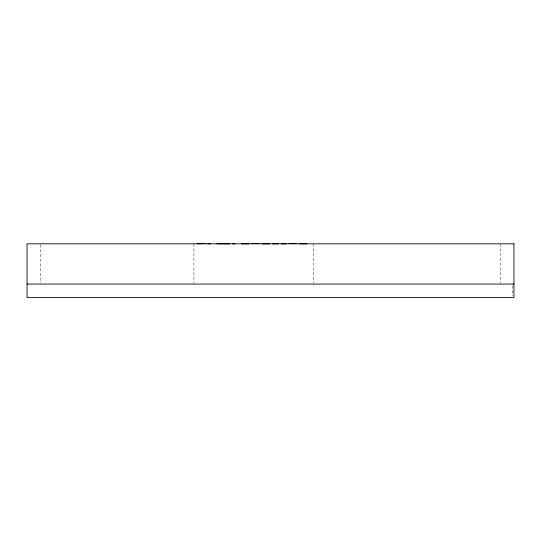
<?xml version="1.0" encoding="UTF-8"?>
<svg xmlns="http://www.w3.org/2000/svg" width="541" height="541" viewBox="0 0 541 541"><rect width="100%" height="100%" fill="white"/><g stroke="black" fill="none" stroke-linecap="round" stroke-linejoin="round"><path stroke-width="0.41" stroke-dasharray="2.71 2.03" d="M512.685 285.736L512.685 295.799M500.533 243.815L500.533 283.22M313.3 243.815L313.3 283.22M193.915 243.815L193.915 283.22M40.467 244.654L40.467 283.22"/><path stroke-width="0.81" d="M205.269 243.524L197.553 243.815M251.606 243.524L259.328 243.524M288.935 243.524L296.657 243.524M27.05 284.059L513.95 284.059M306.957 243.815L299.234 243.815M286.372 243.815L281.212 243.815M278.649 243.815L272.211 243.815M269.628 243.815L261.905 243.815M249.029 243.815L241.306 243.815M234.882 243.815L232.299 243.815M229.736 243.815L216.853 243.815M210.429 243.815L207.852 243.815M513.95 243.815L27.05 243.815L27.05 297.476L513.95 297.476L513.95 243.815"/></g></svg>
